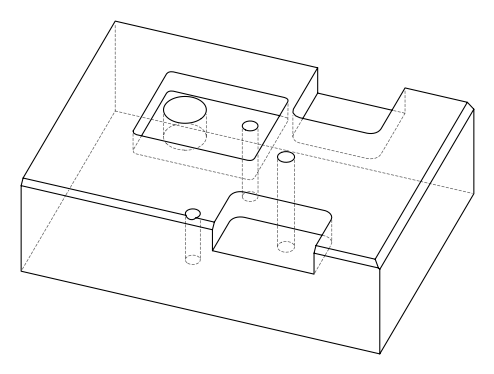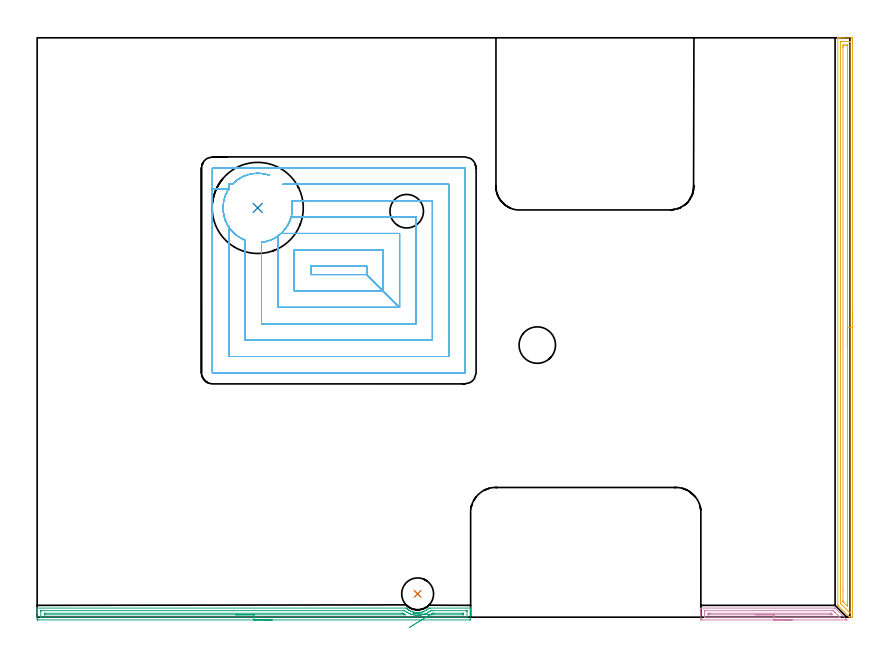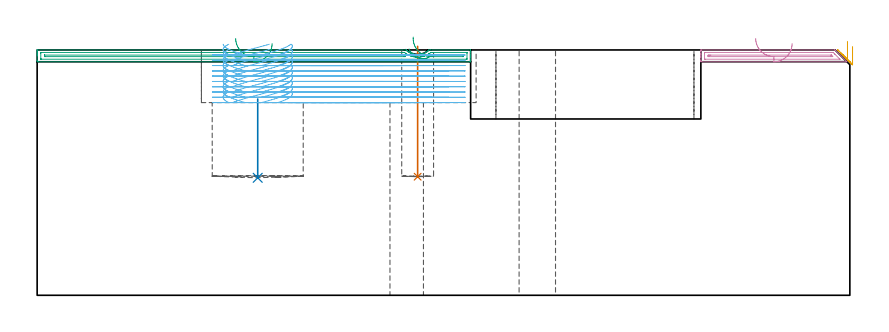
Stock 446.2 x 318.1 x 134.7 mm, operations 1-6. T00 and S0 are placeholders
(PLAN: 17 operations, 12 tool changes, 96.6 min)
(1 INDEXABLE_INSERT_DRILL_BLIND_HOLE_FROM_SOLID | STEP1POCKET | NXT0302_006 | 0.29 min | 16657 mm3)
(2 INDEXABLE_INSERT_DRILL_BLIND_HOLE_FROM_SOLID_1 | STEP1POCKET_1 | NXT0302_038 | 0.18 min | 136629 mm3)
(3 AREA_MILL | FG_CHAMFER_SURFACE | UGT0205_001 | 5.93 min | 5097 mm3)
(4 AREA_MILL_1 | FG_CHAMFER_SURFACE_1 | UGT0205_001 | 2.02 min | 1814 mm3)
(5 AREA_MILL_2 | FG_CHAMFER_SURFACE_2 | UGT0205_001 | 7.8 min | 10309 mm3)
(6 MILL_RECTANGULAR_POCKET | POCKET_RECTANGULAR_STRAIGHT | NXT0201_011 | Follow Part, ap 3, ae 75% | 43.48 min | 485412 mm3)
(7 MILL_SLOT | SLOT_PARTIAL_RECTANGULAR | UGT0201_094 | Follow Part, ap 5, ae 75% | 17.09 min | 386595 mm3)
(8 MILL_SLOT_1 | SLOT_PARTIAL_RECTANGULAR_1 | UGT0201_094 | Follow Part, ap 5, ae 75% | 16.82 min | 337918 mm3)
(9 SPOT_DRILL | STEP1HOLE | NXT0321_9005460120000 | 0.06 min | 211 mm3)
(10 SPOT_DRILL_1 | STEP1HOLE_1 | NXT0321_9005460120000 | 0.05 min | 189 mm3)
(11 DRILL_BLIND_HOLE_INTO_CENTER | STEP1HOLE | NXT0301_128 | 0.09 min | 1689 mm3)
(12 GUN_DRILL_THROUGH_HOLE | STEP1HOLE | UGT0307_008 | 0.55 min | 8405 mm3)
(13 DRILL_TO_ENLARGE_THROUGH_HOLE | STEP1HOLE | UGT0301_253 | 0.47 min | 17780 mm3)
(14 DRILL_BLIND_HOLE_INTO_CENTER_1 | STEP1HOLE_1 | NXT0301_024 | 0.04 min | 105 mm3)
(15 GUN_DRILL_THROUGH_HOLE_1 | STEP1HOLE_1 | UGT0307_001 | 0.6 min | 2464 mm3)
(16 SPADE_DRILL_TO_ENLARGE_THROUGH_HOLE | STEP1HOLE_1 | UGT0306_003 | 0.57 min | 13688 mm3)
(17 DRILL_TO_ENLARGE_THROUGH_HOLE_1 | STEP1HOLE_1 | UGT0301_007 | 0.58 min | 25862 mm3)
(TOOL NXT0302_006 | Index. Insert Drill 17.5mm [880-D1750L25-05] | D17.5 PA176 FL88 Z2)
(TOOL NXT0302_038 | Index. Insert Drill 50mm [880-D5000L50-04] | D50 PA176 FL200 Z2)
(TOOL UGT0205_001 | Chamfer Mill 20 x 3 x 45 deg. | D20 FL50 Z2)
(TOOL NXT0201_011 | ENDMILL 12mm [2P460-1200-NA 1630] | D12 FL38 Z6)
(TOOL UGT0201_094 | End mill 20 mm | D20 FL38 Z4)
(TOOL NXT0321_9005460120000 | NC Spot Drill, 142deg, 12mm, Carbide, Uncoated | D12 PA142 FL30 Z2)
(TOOL NXT0301_128 | Carbide Drill 12mm [861.1-1200-036A1-GP GC34] | D12 PA150 FL37.4 Z2)
(TOOL UGT0307_008 | Gun Drill 11 mm | D11 PA130 FL24 Z1)
(TOOL UGT0301_253 | Twist Drill 18.4 mm | D18.4 PA118 FL135 Z2)
(TOOL NXT0301_024 | Carbide Drill 5.3mm [860.1-0530-027A1-MM 2214] | D5.3 PA140 FL44 Z2)
(TOOL UGT0307_001 | Gun Drill 5 mm | D5 PA130 FL24 Z1)
(TOOL UGT0306_003 | Spade Drill 12.5mm | D12.5 PA132 FL10 Z2)
(TOOL UGT0301_007 | Twist Drill 20 mm | D20 PA118 FL140 Z2)
(OP 1 INDEXABLE_INSERT_DRILL_BLIND_HOLE_FROM_SOLID)
G17 G21 G94 G90
T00 M6
G54
G17 G0 G90 X208.9 Y12.8 S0 M3
G43 Z144.7 H1
G94 G81 G98 Z65.1 F250. R136.7
G80
M5
M2
(OP 2 INDEXABLE_INSERT_DRILL_BLIND_HOLE_FROM_SOLID_1)
G17 G21 G94 G90
T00 M6
G54
G17 G0 G90 X121.1 Y224.7 S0 M3
G43 Z144.7 H1
G94 G81 G98 Z64.5 F250. R107.8
G80
M5
M2
(OP 3 AREA_MILL)
G17 G21 G94 G90
T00 M6
G54
G17 G0 G90 X129. Y-1.5 S1061 M3
G43 Z144.7 H0
Z138.2
G94 G1 X128.962 Z137.328 F250.
X128.848 Z136.463
X128.659 Z135.612
X128.397 Z134.78
X128.063 Z133.974
X127.66 Z133.2
X127.192 Z132.464
X126.66 Z131.772
X126.071 Z131.129
X125.428 Z130.54
X124.736 Z130.008
X124. Z129.54
X123.226 Z129.137
X122.42 Z128.803
X121.588 Z128.541
X120.736 Z128.352
X119.872 Z128.238
X119. Z128.2
X0.619
X0.045 Y-1.494 Z128.203
X0.008 Y-1.491 Z128.205
X0. Y-0.922 Z128.775
Y1.75 Z131.444
Y2.297 Z131.994
Y2.64 Z132.337
Y3.187 Z132.883
Y3.531 Z133.226
Y4.219 Z133.919
Y4.553 Z134.253
X0.007 Y4.951 Z134.642
X0.01 Y4.997 Z134.688
X0.173 Y5. Z134.7
X202.537
X202.678 Y4.997 Z134.688
X202.757 Y4.934 Z134.63
X202.832 Y4.867 Z134.562
X202.955 Y4.753 Z134.449
X203.216 Y4.528 Z134.226
X203.366 Y4.4 Z134.098
X203.711 Y4.136 Z133.833
X203.877 Y4.022 Z133.717
X203.981 Y3.949 Z133.646
X204.035 Y3.914 Z133.612
X204.258 Y3.771 Z133.469
X204.701 Y3.52 Z133.217
X205.151 Y3.287 Z132.985
X205.217 Y3.257 Z132.954
X205.229 Y3.251 Z132.949
X205.634 Y3.083 Z132.782
X205.71 Y3.055 Z132.754
X206.044 Y2.932 Z132.63
X206.489 Y2.794 Z132.492
X206.557 Y2.778 Z132.473
X206.746 Y2.728 Z132.426
X206.937 Y2.679 Z132.377
X207.382 Y2.589 Z132.288
X207.45 Y2.579 Z132.277
X207.829 Y2.523 Z132.219
X207.897 Y2.517 Z132.212
X208.095 Y2.496 Z132.194
X208.225 Y2.484 Z132.18
X208.275 Y2.479 Z132.176
X208.374 Y2.474 Z132.17
X208.534 Y2.466 Z132.16
X208.725 Y2.458 Z132.147
X209.113 Y2.462 Z132.152
X209.357 Y2.476 Z132.166
X209.615 Y2.489 Z132.182
X209.684 Y2.497 Z132.189
X209.943 Y2.522 Z132.221
X210.062 Y2.535 Z132.233
X210.508 Y2.607 Z132.303
X210.955 Y2.702 Z132.398
X211.4 Y2.819 Z132.517
X211.764 Y2.937 Z132.636
X211.849 Y2.966 Z132.662
X211.918 Y2.993 Z132.686
X212.105 Y3.062 Z132.759
X212.293 Y3.133 Z132.829
X212.364 Y3.164 Z132.86
X212.568 Y3.251 Z132.949
X213.186 Y3.568 Z133.265
X213.636 Y3.836 Z133.534
X214.092 Y4.136 Z133.834
X214.538 Y4.492 Z134.191
X214.971 Y4.866 Z134.565
X215.045 Y4.933 Z134.632
X215.114 Y4.994 Z134.692
X215.938 Y5. Z134.7
X237.827
X237.99 Y4.997 Z134.688
X237.993 Y4.951 Z134.642
X238. Y4.553 Z134.253
Y4.219 Z133.919
Y3.531 Z133.226
Y2.297 Z131.994
Y1.753 Z131.447
Y1.133 Z130.828
Y-0.648 Z129.048
X237.998 Y-0.922 Z128.775
X237.992 Y-1.491 Z128.205
X237.955 Y-1.494 Z128.203
X237.381 Y-1.5 Z128.2
X119.
Y-0.086 Z129.614
X2.351 Y-0.085 Z129.615
X2.242 Y-0.084 Z129.616
X2.026 Y-0.079 Z129.621
X2.009 Y-0.069 Z129.631
X2.006 Y-0.057 Z129.643
X2.003 Y-0.031 Z129.669
X2. Y0.373 Z130.073
X2.001 Y3.044 Z132.744
X2.008 Y3.531 Z133.231
X2.01 Y3.575 Z133.275
X2.187 Y3.581 Z133.281
X2.296 Y3.585 Z133.285
X2.352 Y3.586 Z133.286
X2.406
X200.695
X201.59 Y3.584 Z133.284
X201.643 Y3.582 Z133.282
X201.694 Y3.579 Z133.279
X201.772 Y3.531 Z133.231
X202.214 Y3.207 Z132.907
X202.537 Y2.978 Z132.678
X203.068 Y2.64 Z132.34
X203.43 Y2.435 Z132.135
X203.873 Y2.199 Z131.899
X204.323 Y1.992 Z131.692
X204.424 Y1.95 Z131.65
X204.931 Y1.75 Z131.45
X205.217 Y1.649 Z131.349
X205.369 Y1.599 Z131.299
X205.811 Y1.47 Z131.17
X206.11 Y1.393 Z131.093
X206.574 Y1.288 Z130.988
X207.004 Y1.206 Z130.906
X207.639 Y1.117 Z130.817
X207.776 Y1.101 Z130.801
X207.897 Y1.092 Z130.792
X208.602 Y1.048 Z130.748
X208.791 Y1.046 Z130.746
X209.477 Y1.066 Z130.766
X209.684 Y1.078 Z130.778
X210.3 Y1.136 Z130.836
X210.578 Y1.174 Z130.874
X211.073 Y1.256 Z130.956
X211.471 Y1.34 Z131.04
X211.801 Y1.421 Z131.121
X212.364 Y1.582 Z131.282
X212.493 Y1.622 Z131.322
X212.872 Y1.75 Z131.45
X213.197 Y1.872 Z131.572
X213.258 Y1.897 Z131.597
X213.771 Y2.129 Z131.829
X214.151 Y2.321 Z132.021
X214.361 Y2.431 Z132.131
X214.729 Y2.64 Z132.34
X214.926 Y2.759 Z132.459
X215.045 Y2.835 Z132.535
X215.463 Y3.114 Z132.814
X215.938 Y3.476 Z133.176
X215.971 Y3.499 Z133.199
X216.02 Y3.531 Z133.231
X216.781 Y3.582 Z133.282
X216.832 Y3.583 Z133.283
X217.67 Y3.586 Z133.286
X235.649 Y3.585 Z133.285
X235.758 Y3.583 Z133.283
X235.974 Y3.579 Z133.279
X235.991 Y3.569 Z133.269
X235.994 Y3.557 Z133.257
X235.997 Y3.531 Z133.231
X236. Y3.126 Z132.826
X235.999 Y0.456 Z130.156
X235.992 Y-0.031 Z129.669
X235.99 Y-0.075 Z129.625
X235.813 Y-0.082 Z129.618
X235.704 Y-0.085 Z129.615
X235.649 Y-0.086 Z129.614
X235.594
X119.
Y1.328 Z131.028
X4.616 Y1.329 Z131.029
X4.193 Y1.331 Z131.031
X4.053 Y1.333 Z131.033
X4.011 Y1.335 Z131.035
X4.006 Y1.43 Z131.13
X4.003 Y1.558 Z131.258
X4.001 Y1.75 Z131.45
X4.002 Y1.94 Z131.64
X4.01 Y2.134 Z131.834
X4.017 Y2.165 Z131.865
X4.036 Y2.167 Z131.867
X4.087 Y2.169 Z131.869
X4.193 Y2.171 Z131.871
X199.856
X200.328 Y2.17 Z131.87
X200.75 Y2.167 Z131.867
X200.808 Y2.164 Z131.864
X200.841 Y2.158 Z131.858
X200.876 Y2.136 Z131.836
X201.035 Y2.034 Z131.734
X201.468 Y1.75 Z131.45
X201.643 Y1.64 Z131.34
X201.928 Y1.466 Z131.166
X202.02 Y1.411 Z131.111
X202.069 Y1.382 Z131.082
X202.133 Y1.341 Z131.041
X202.112 Y1.335 Z131.035
X202.062 Y1.332 Z131.032
X201.863 Y1.33 Z131.03
X201.643 Y1.329 Z131.029
X201.173 Y1.328 Z131.028
X119.
X118.128 Z131.066
X117.264 Z131.18
X116.412 Z131.369
X115.58 Z131.632
X114.774 Z131.965
X114. Z132.368
X113.264 Z132.837
X112.572 Z133.368
X111.929 Z133.957
X111.34 Z134.601
X110.808 Z135.293
X110.34 Z136.028
X109.937 Z136.802
X109.603 Z137.608
X109.341 Z138.44
X109.152 Z139.292
X109.038 Z140.157
X109. Z141.028
G0 Z144.7
X204.206 Y-5.763
Z135.24
G1 X204.58 Y-5.531 Z134.487
X205.008 Y-5.265 Z133.775
X205.488 Y-4.968 Z133.109
X206.015 Y-4.642 Z132.495
X206.585 Y-4.288 Z131.938
X207.194 Y-3.91 Z131.441
X207.838 Y-3.511 Z131.009
X208.512 Y-3.094 Z130.644
X209.21 Y-2.661 Z130.349
X209.927 Y-2.217 Z130.128
X210.658 Y-1.764 Z129.981
X211.397 Y-1.306 Z129.909
X212.139 Y-0.846 Z129.913
X212.877 Y-0.388 Z129.993
X213.606 Y0.064 Z130.149
X214.322 Y0.507 Z130.379
X215.017 Y0.938 Z130.681
X215.688 Y1.354 Z131.054
X216.33 Y1.75 Z131.45
X216.957 Y2.153 Z131.853
X217.068 Y2.164 Z131.864
X217.306 Y2.168 Z131.868
X217.725 Y2.17 Z131.87
X218.196 Y2.171 Z131.871
X233.385
X233.807 Y2.169 Z131.869
X233.947 Y2.166 Z131.866
X233.989 Y2.165 Z131.865
X233.994 Y2.07 Z131.77
X233.997 Y1.942 Z131.642
X233.999 Y1.75 Z131.45
X233.998 Y1.56 Z131.26
X233.99 Y1.366 Z131.066
X233.983 Y1.334 Z131.034
X233.965 Y1.333 Z131.033
X233.913 Y1.33 Z131.03
X233.807 Y1.329 Z131.029
X216.832
X216.36 Y1.33 Z131.03
X216.082 Y1.333 Z131.033
X215.938 Y1.335 Z131.035
X215.688 Y1.354 Z131.054
X214.824 Y1.418 Z131.156
X213.972 Y1.481 Z131.334
X213.139 Y1.543 Z131.585
X212.331 Y1.603 Z131.908
X211.554 Y1.661 Z132.3
X210.814 Y1.716 Z132.759
X210.116 Y1.768 Z133.281
X209.467 Y1.816 Z133.862
X208.871 Y1.86 Z134.497
X208.332 Y1.9 Z135.182
X207.855 Y1.935 Z135.911
X207.443 Y1.966 Z136.68
X207.099 Y1.991 Z137.481
X206.826 Y2.012 Z138.309
X206.627 Y2.026 Z139.159
X206.502 Y2.036 Z140.022
X206.452 Y2.039 Z140.893
X206.478 Y2.037 Z141.765
G0 Z144.7
M5
M2
(OP 4 AREA_MILL_1)
G17 G21 G94 G90
T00 M6
G54
G17 G0 G90 X414.5 Y-1.5 S1061 M3
G43 Z144.7 H0
Z138.2
G94 G1 X414.462 Z137.328 F250.
X414.348 Z136.464
X414.159 Z135.612
X413.897 Z134.78
X413.563 Z133.974
X413.16 Z133.2
X412.692 Z132.464
X412.16 Z131.772
X411.571 Z131.129
X410.928 Z130.54
X410.236 Z130.008
X409.5 Z129.54
X408.726 Z129.137
X407.92 Z128.803
X407.088 Z128.541
X406.236 Z128.352
X405.372 Z128.238
X404.5 Z128.2
X364.953 Y-1.499 Z128.201
X364.407 Y-1.491 Z128.205
X364.403 Y-1.472 Z128.223
X364.4 Y-0.922 Z128.774
Y-0.585 Z129.11
Y0.859 Z130.553
Y1.532 Z131.23
Y1.75 Z131.447
Y2.423 Z132.12
Y2.641 Z132.337
Y3.076 Z132.775
Y3.986 Z133.685
Y4.422 Z134.12
Y4.718 Z134.416
X364.407 Y4.969 Z134.662
X364.41 Y4.997 Z134.689
X364.509 Y5. Z134.7
X437.826
X438.095 Z134.685
X438.218 Y4.883 Z134.582
X444.343 Y-1.243 Z128.455
X444.466 Y-1.367 Z128.329
X444.586 Y-1.492 Z128.206
X444.516 Y-1.497 Z128.203
X444.388 Y-1.5 Z128.2
X444.343
X404.5
Y-0.086 Z129.614
X366.73 Y-0.085 Z129.615
X366.676 Y-0.084 Z129.616
X366.567 Y-0.08 Z129.62
X366.41 Y-0.072 Z129.628
X366.408 Y-0.031 Z129.669
X366.402 Y0.298 Z129.998
X366.4 Y2.971 Z132.671
X366.404 Y3.531 Z133.231
X366.406 Y3.571 Z133.271
X366.408 Y3.576 Z133.276
X366.44 Y3.58 Z133.28
X366.512 Y3.583 Z133.283
X366.621 Y3.585 Z133.285
X366.676 Y3.586 Z133.286
X435.994
X436.884 Y3.585 Z133.285
X436.938 Y3.583 Z133.283
X436.991 Y3.579 Z133.279
X437.068 Y3.57 Z133.27
X437.111 Y3.531 Z133.231
X437.826 Y2.824 Z132.524
X438.01 Y2.641 Z132.341
X440.492 Y0.158 Z129.858
X440.681 Y-0.031 Z129.669
X440.707 Y-0.059 Z129.641
X440.72 Y-0.076 Z129.624
Y-0.078 Z129.622
X440.71 Y-0.08 Z129.62
X440.602 Y-0.085 Z129.615
X440.547 Y-0.086 Z129.614
X404.5
Y1.328 Z131.028
X368.928 Y1.329 Z131.029
X368.508 Y1.331 Z131.031
X368.448 Y1.333 Z131.033
X368.42 Y1.335 Z131.035
X368.41 Y1.427 Z131.127
X368.403 Y1.642 Z131.342
X368.401 Y1.75 Z131.45
Y1.857 Z131.557
X368.404 Y1.966 Z131.666
X368.412 Y2.164 Z131.864
X368.508 Y2.166 Z131.866
X368.977 Y2.17 Z131.87
X369.396 Y2.171 Z131.871
X369.865
X435.838
X435.944 Y2.17 Z131.87
X435.995 Y2.167 Z131.867
X436.018 Y2.165 Z131.865
X436.049 Y2.143 Z131.843
X436.444 Y1.75 Z131.45
X436.837 Y1.352 Z131.052
X436.463 Y1.335 Z131.035
X436.049 Y1.332 Z131.032
X435.58 Y1.329 Z131.029
X404.5 Y1.328 Z131.028
X403.628 Z131.066
X402.764 Z131.18
X401.912 Z131.369
X401.08 Z131.632
X400.274 Z131.965
X399.5 Z132.368
X398.764 Z132.837
X398.072 Z133.368
X397.429 Z133.957
X396.84 Z134.601
X396.308 Z135.293
X395.84 Z136.028
X395.437 Z136.802
X395.103 Z137.608
X394.841 Z138.44
X394.652 Z139.292
X394.538 Z140.157
X394.5 Z141.028
G0 Z144.7
M5
M2
(OP 5 AREA_MILL_2)
G17 G21 G94 G90
T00 M6
G54
G17 G0 G90 X447.7 Y169.05 S1061 M3
G43 Z144.7 H0
Z136.6
G94 G1 Y169.012 Z135.728 F250.
Y168.898 Z134.864
Y168.709 Z134.012
Y168.447 Z133.18
Y168.113 Z132.374
Y167.71 Z131.6
Y167.242 Z130.864
Y166.71 Z130.172
Y166.121 Z129.529
Y165.478 Z128.94
Y164.786 Z128.408
Y164.05 Z127.94
Y163.276 Z127.537
Y162.47 Z127.203
Y161.638 Z126.941
Y160.787 Z126.752
Y159.922 Z126.638
Y159.05 Z126.6
Y0.162
X447.696 Y0.066 Z126.604
X447.692 Y0.01 Z126.606
X447.436 Y0. Z126.863
X446.106 Y0.001 Z128.193
X446.087 Y0.013 Z128.213
X446.079 Y0.021 Z128.221
X445.864 Y0.235 Z128.433
X445.491 Y0.608 Z128.807
X440.06 Y6.04 Z134.24
X439.73 Y6.37 Z134.567
X439.605 Y6.496 Z134.691
X439.6 Y6.856 Z134.7
Y317.938
X439.602 Y318.092 Z134.688
X439.624 Y318.1 Z134.667
X439.968 Z134.331
X440.352 Z133.947
X440.993 Z133.301
X442.2 Z132.097
X442.764 Z131.53
X446.91 Z127.387
X447.192 Y318.097 Z127.105
X447.691 Y318.092 Z126.606
X447.694 Y317.998 Z126.604
X447.698 Y317.492 Z126.602
X447.7 Y316.98 Z126.6
Y159.05
X446.286 Z128.014
X446.285 Y2.393 Z128.015
X446.281 Y2.31 Z128.019
X446.279 Y2.284 Z128.021
X446.228 Y2.322 Z128.072
X441.693 Y6.856 Z132.607
X441.505 Y7.047 Z132.795
X441.12 Y7.44 Z133.18
X441.021 Y7.543 Z133.279
X441.019 Y7.566 Z133.281
X441.016 Y7.619 Z133.284
X441.014 Y7.728 Z133.286
Y7.749
Y315.707
X441.016 Y315.925 Z133.284
X441.019 Y316.033 Z133.281
X441.021 Y316.079 Z133.279
X441.099 Y316.09 Z133.201
X441.491 Y316.098 Z132.809
X441.879 Y316.099 Z132.421
X442.374 Y316.1 Z131.926
X445.421 Z128.879
X445.917 Z128.383
X446.157 Y316.097 Z128.143
X446.26 Y316.092 Z128.04
X446.276 Y316.09 Z128.024
X446.279 Y316.076 Z128.021
X446.283 Y316.028 Z128.017
X446.285 Y315.928 Z128.015
X446.286 Y315.728 Z128.014
Y159.05
X444.872 Z129.428
X444.871 Y6.856 Z129.429
X444.87 Y6.519 Z129.43
X444.866 Y6.18 Z129.434
X444.865 Y6.15 Z129.435
X444.84 Y6.171 Z129.46
X444.77 Y6.234 Z129.53
X444.666 Y6.335 Z129.634
X442.764 Y8.235 Z131.536
X442.563 Y8.44 Z131.737
X442.463 Y8.545 Z131.837
X442.44 Y8.571 Z131.86
X442.435 Y8.595 Z131.865
X442.433 Y8.642 Z131.867
X442.43 Y8.979 Z131.87
X442.429 Y14.601 Z131.871
Y313.029
X442.43 Y313.367 Z131.87
X442.434 Y313.922 Z131.866
X442.435 Y314.081 Z131.865
X442.593 Y314.094 Z131.707
X442.764 Y314.097 Z131.536
X443.473 Y314.1 Z130.827
X444.358 Z129.942
X444.535 Y314.099 Z129.765
X444.712 Y314.097 Z129.588
X444.83 Y314.092 Z129.47
X444.865 Y314.089 Z129.435
X444.867 Y314.074 Z129.433
X444.869 Y314.034 Z129.431
X444.871 Y313.922 Z129.429
X444.872 Y159.05 Z129.428
Y158.178 Z129.467
Y157.314 Z129.58
Y156.462 Z129.769
Y155.63 Z130.032
Y154.824 Z130.365
Y154.05 Z130.768
Y153.314 Z131.237
Y152.622 Z131.768
Y151.979 Z132.357
Y151.39 Z133.001
Y150.859 Z133.693
Y150.39 Z134.428
Y149.987 Z135.202
Y149.653 Z136.008
Y149.391 Z136.84
Y149.202 Z137.692
Y149.088 Z138.557
Y149.05 Z139.428
G0 Z144.7
M5
M2
(OP 6 MILL_RECTANGULAR_POCKET)
G17 G21 G94 G90
T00 M6
G54
G17 G0 G90 X139.661 Y228.71 S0 M3
G43 Z144.828 H1
Z137.828
G94 G1 X139.821 Y227.991 Z137.631 F250.
X140.041 Y226.282 Z137.169
X140.106 Y224.56 Z136.707
X140.015 Y222.84 Z136.246
X139.768 Y221.134 Z135.784
X139.369 Y219.458 Z135.322
X138.819 Y217.825 Z134.86
X138.123 Y216.249 Z134.399
X137.287 Y214.742 Z133.937
X136.319 Y213.317 Z133.475
X135.226 Y211.985 Z133.014
X134.016 Y210.758 Z132.552
X132.7 Y209.646 Z132.09
X132.2 Y209.285 Z131.925
Y170.1 F500.
X199.
X190. Y179.1
X181. Y188.1
Y192.7
X150.2
Y188.1
X181.
X190. Y179.1
Y201.7
X141.2
Y179.1
X190.
X199. Y170.1
Y210.7
X133.938
G0 X139.237 Y219.079 Z137.828
G1 X138.902 Y218.044 Z137.537 F250.
X138.238 Y216.486 Z137.083
X137.439 Y214.993 Z136.629
X136.51 Y213.576 Z136.175
X135.458 Y212.249 Z135.721
X134.293 Y211.02 Z135.267
X133.022 Y209.899 Z134.813
X131.657 Y208.896 Z134.36
X130.208 Y208.019 Z133.906
X128.687 Y207.274 Z133.452
X127.106 Y206.667 Z132.998
X125.477 Y206.204 Z132.544
X123.813 Y205.887 Z132.09
X123.2 Y205.819 Z131.925
Y161.1 F500.
X208.
Y219.7
X139.426
G0 X102.117 Y223.944 Z137.828
G1 X102.218 Y222.524 Z137.446 F250.
X102.481 Y220.877 Z136.999
X102.887 Y219.259 Z136.552
X103.434 Y217.683 Z136.105
X104.117 Y216.16 Z135.658
X104.411 Y215.619 Z135.493
X104.706 Y215.077 Z135.328
X105.647 Y213.63 Z134.865
X106.715 Y212.274 Z134.403
X107.902 Y211.02 Z133.94
X109.197 Y209.88 Z133.478
X110.591 Y208.861 Z133.015
X112.071 Y207.973 Z132.553
X113.625 Y207.223 Z132.09
X114.2 Y206.999 Z131.925
Y152.1 F500.
X217.
Y228.7
X139.672
G0 X105.208 Y235.115 Z137.828
G1 X104.419 Y233.81 Z137.419 F250.
X103.684 Y232.312 Z136.972
X103.084 Y230.755 Z136.525
X102.623 Y229.152 Z136.078
X102.303 Y227.515 Z135.631
X102.129 Y225.856 Z135.184
X102.1 Y224.188 Z134.737
X102.218 Y222.524 Z134.29
X102.481 Y220.877 Z133.843
X102.887 Y219.259 Z133.396
X103.434 Y217.683 Z132.949
X104.117 Y216.16 Z132.502
X104.862 Y214.816 Z132.09
X105.2 Y214.3 Z131.925
Y143.1 F500.
X226.
Y237.7
X134.954
G0 X127.474 Y242.596 Z137.828
G1 X126.119 Y243.033 Z137.446 F250.
X124.482 Y243.404 Z136.997
X122.818 Y243.629 Z136.547
X121.142 Y243.707 Z136.097
X119.465 Y243.636 Z135.647
X117.8 Y243.418 Z135.198
X116.162 Y243.054 Z134.748
X115.572 Y242.875 Z134.583
X114.983 Y242.696 Z134.418
X113.532 Y242.137 Z134.001
X112.132 Y241.461 Z133.584
X110.792 Y240.672 Z133.168
X109.521 Y239.775 Z132.751
X109.046 Y239.385 Z132.586
X108.57 Y238.993 Z132.421
X107.669 Y238.15 Z132.09
X107.247 Y237.7 Z131.925
X105.2 F500.
Y235.096
X96.2
Y134.4
G3 X96.5 Y134.1 R0.3
G1 X234.7
G3 X235. Y134.4 R0.3
G1 Y246.4
G3 X234.7 Y246.7 R0.3
G1 X96.5
G3 X96.2 Y246.4 R0.3
G1 Y235.096
Y234.096
G0 X139.661 Y228.71 Z134.925
G1 X139.827 Y227.953 Z134.717 F250.
X140.044 Y226.247 Z134.257
X140.106 Y224.528 Z133.796
X140.012 Y222.811 Z133.335
X139.764 Y221.109 Z132.874
X139.362 Y219.437 Z132.413
X138.812 Y217.807 Z131.953
X138.116 Y216.235 Z131.492
X137.281 Y214.731 Z131.031
X136.313 Y213.309 Z130.57
X135.221 Y211.981 Z130.109
X134.014 Y210.756 Z129.648
X132.7 Y209.646 Z129.188
X132.2 Y209.285 Z129.022
Y170.1 F500.
X199.
X190. Y179.1
X181. Y188.1
Y192.7
X150.2
Y188.1
X181.
X190. Y179.1
Y201.7
X141.2
Y179.1
X190.
X199. Y170.1
Y210.7
X133.938
G0 X139.238 Y219.079 Z134.925
G1 X138.892 Y218.019 Z134.627 F250.
X138.228 Y216.463 Z134.173
X137.427 Y214.973 Z133.72
X136.498 Y213.56 Z133.267
X135.446 Y212.235 Z132.814
X134.281 Y211.009 Z132.36
X133.012 Y209.891 Z131.907
X131.648 Y208.89 Z131.454
X130.201 Y208.015 Z131.001
X128.681 Y207.271 Z130.547
X127.102 Y206.666 Z130.094
X125.475 Y206.203 Z129.641
X123.813 Y205.887 Z129.188
X123.2 Y205.819 Z129.022
Y161.1 F500.
X208.
Y219.7
X139.426
G0 X102.118 Y223.944 Z134.925
G1 X102.218 Y222.524 Z134.544 F250.
X102.481 Y220.877 Z134.097
X102.888 Y219.259 Z133.65
X103.434 Y217.683 Z133.203
X104.117 Y216.161 Z132.756
X104.411 Y215.619 Z132.591
X104.706 Y215.077 Z132.425
X105.588 Y213.713 Z131.99
X106.582 Y212.43 Z131.555
X107.683 Y211.235 Z131.12
X108.881 Y210.139 Z130.685
X110.168 Y209.15 Z130.25
X111.535 Y208.273 Z129.815
X112.972 Y207.517 Z129.38
X114.2 Y206.999 Z129.022
Y152.1 F500.
X217.
Y228.7
X139.672
G0 X105.208 Y235.115 Z134.925
G1 X104.419 Y233.81 Z134.516 F250.
X103.685 Y232.312 Z134.069
X103.084 Y230.755 Z133.622
X102.623 Y229.152 Z133.175
X102.304 Y227.515 Z132.728
X102.129 Y225.856 Z132.282
X102.1 Y224.188 Z131.835
X102.218 Y222.524 Z131.388
X102.481 Y220.877 Z130.941
X102.888 Y219.259 Z130.494
X103.434 Y217.683 Z130.047
X104.117 Y216.161 Z129.6
X104.862 Y214.816 Z129.188
X105.2 Y214.3 Z129.022
Y143.1 F500.
X226.
Y237.7
X134.954
G0 X127.474 Y242.597 Z134.925
G1 X127.258 Y242.681 Z134.863 F250.
X125.651 Y243.154 Z134.414
X124.009 Y243.483 Z133.965
X122.344 Y243.666 Z133.516
X120.669 Y243.702 Z133.068
X118.998 Y243.59 Z132.619
X118.387 Y243.502 Z132.454
X117.777 Y243.414 Z132.288
X116.162 Y243.054 Z131.845
X114.616 Y242.567 Z131.411
X113.266 Y242.018 Z131.02
X111.962 Y241.367 Z130.63
X110.712 Y240.618 Z130.239
X109.523 Y239.776 Z129.849
X109.046 Y239.385 Z129.683
X108.57 Y238.993 Z129.518
X107.669 Y238.15 Z129.188
X107.247 Y237.7 Z129.022
X105.2 F500.
Y235.095
X96.2
Y134.4
G3 X96.5 Y134.1 R0.3
G1 X234.7
G3 X235. Y134.4 R0.3
G1 Y246.4
G3 X234.7 Y246.7 R0.3
G1 X96.5
G3 X96.2 Y246.4 R0.3
G1 Y235.095
Y234.095
G0 X139.661 Y228.71 Z132.022
G1 X139.82 Y227.993 Z131.825 F250.
X140.041 Y226.284 Z131.364
X140.106 Y224.562 Z130.902
X140.015 Y222.841 Z130.44
X139.769 Y221.135 Z129.979
X139.369 Y219.459 Z129.517
X138.819 Y217.826 Z129.055
X138.123 Y216.25 Z128.593
X137.288 Y214.743 Z128.132
X136.319 Y213.317 Z127.67
X135.226 Y211.986 Z127.208
X134.016 Y210.758 Z126.747
X132.7 Y209.646 Z126.285
X132.2 Y209.285 Z126.12
Y170.1 F500.
X199.
X190. Y179.1
X181. Y188.1
Y192.7
X150.2
Y188.1
X181.
X190. Y179.1
Y201.7
X141.2
Y179.1
X190.
X199. Y170.1
Y210.7
X133.938
G0 X139.237 Y219.079 Z132.022
G1 X138.902 Y218.045 Z131.731 F250.
X138.239 Y216.487 Z131.277
X137.439 Y214.993 Z130.824
X136.51 Y213.577 Z130.37
X135.459 Y212.249 Z129.916
X134.293 Y211.02 Z129.462
X133.023 Y209.9 Z129.008
X131.658 Y208.897 Z128.554
X130.209 Y208.019 Z128.1
X128.688 Y207.274 Z127.646
X127.106 Y206.667 Z127.193
X125.477 Y206.204 Z126.739
X123.813 Y205.887 Z126.285
X123.2 Y205.819 Z126.12
Y161.1 F500.
X208.
Y219.7
X139.426
G0 X102.118 Y223.944 Z132.022
G1 X102.218 Y222.524 Z131.641 F250.
X102.481 Y220.877 Z131.194
X102.888 Y219.259 Z130.747
X103.434 Y217.683 Z130.3
X104.117 Y216.161 Z129.853
X104.411 Y215.619 Z129.688
X104.706 Y215.077 Z129.523
X105.588 Y213.713 Z129.087
X106.582 Y212.43 Z128.652
X107.683 Y211.235 Z128.217
X108.881 Y210.139 Z127.782
X110.168 Y209.15 Z127.347
X111.536 Y208.273 Z126.912
X112.973 Y207.517 Z126.477
X114.2 Y206.999 Z126.12
Y152.1 F500.
X217.
Y228.7
X139.672
G0 X105.208 Y235.115 Z132.022
G1 X104.419 Y233.81 Z131.614 F250.
X103.685 Y232.312 Z131.167
X103.084 Y230.755 Z130.72
X102.623 Y229.152 Z130.273
X102.304 Y227.515 Z129.826
X102.129 Y225.856 Z129.379
X102.1 Y224.188 Z128.932
X102.218 Y222.524 Z128.485
X102.481 Y220.877 Z128.038
X102.888 Y219.259 Z127.591
X103.434 Y217.683 Z127.144
X104.117 Y216.161 Z126.697
X104.862 Y214.816 Z126.285
X105.2 Y214.3 Z126.12
Y143.1 F500.
X226.
Y237.7
X134.954
G0 X127.474 Y242.593 Z132.022
G1 X127.152 Y242.717 Z131.93 F250.
X125.527 Y243.184 Z131.477
X123.867 Y243.504 Z131.024
X122.184 Y243.676 Z130.571
X120.493 Y243.697 Z130.118
X118.807 Y243.568 Z129.664
X117.139 Y243.29 Z129.211
X115.503 Y242.864 Z128.758
X113.911 Y242.295 Z128.305
X112.375 Y241.587 Z127.852
X110.909 Y240.745 Z127.399
X109.523 Y239.776 Z126.946
X109.046 Y239.385 Z126.781
X108.57 Y238.993 Z126.615
X107.669 Y238.15 Z126.285
X107.247 Y237.7 Z126.12
X105.2 F500.
Y235.095
X96.2
Y134.4
G3 X96.5 Y134.1 R0.3
G1 X234.7
G3 X235. Y134.4 R0.3
G1 Y246.4
G3 X234.7 Y246.7 R0.3
G1 X96.5
G3 X96.2 Y246.4 R0.3
G1 Y235.095
Y234.095
G0 X139.661 Y228.71 Z129.12
G1 X139.82 Y227.993 Z128.923 F250.
X140.041 Y226.284 Z128.461
X140.106 Y224.562 Z127.999
X140.015 Y222.841 Z127.538
X139.769 Y221.135 Z127.076
X139.369 Y219.459 Z126.614
X138.819 Y217.826 Z126.152
X138.123 Y216.25 Z125.691
X137.288 Y214.743 Z125.229
X136.319 Y213.317 Z124.767
X135.226 Y211.986 Z124.305
X134.016 Y210.758 Z123.844
X132.7 Y209.646 Z123.382
X132.2 Y209.285 Z123.217
Y170.1 F500.
X199.
X190. Y179.1
X181. Y188.1
Y192.7
X150.2
Y188.1
X181.
X190. Y179.1
Y201.7
X141.2
Y179.1
X190.
X199. Y170.1
Y210.7
X133.938
G0 X139.237 Y219.079 Z129.12
G1 X138.902 Y218.045 Z128.829 F250.
X138.239 Y216.487 Z128.375
X137.439 Y214.993 Z127.921
X136.51 Y213.577 Z127.467
X135.459 Y212.249 Z127.013
X134.293 Y211.02 Z126.559
X133.023 Y209.9 Z126.105
X131.658 Y208.897 Z125.651
X130.209 Y208.019 Z125.197
X128.688 Y207.274 Z124.744
X127.106 Y206.667 Z124.29
X125.477 Y206.204 Z123.836
X123.813 Y205.887 Z123.382
X123.2 Y205.819 Z123.217
Y161.1 F500.
X208.
Y219.7
X139.426
G0 X102.117 Y223.944 Z129.12
G1 X102.218 Y222.524 Z128.738 F250.
X102.481 Y220.877 Z128.291
X102.887 Y219.259 Z127.844
X103.434 Y217.683 Z127.397
X104.117 Y216.16 Z126.95
X104.411 Y215.619 Z126.785
X104.706 Y215.077 Z126.62
X105.647 Y213.63 Z126.157
X106.715 Y212.274 Z125.695
X107.902 Y211.02 Z125.232
X109.197 Y209.88 Z124.77
X110.591 Y208.861 Z124.307
X112.071 Y207.973 Z123.845
X113.625 Y207.223 Z123.382
X114.2 Y206.999 Z123.217
Y152.1 F500.
X217.
Y228.7
X139.672
G0 X105.208 Y235.115 Z129.12
G1 X104.419 Y233.81 Z128.711 F250.
X103.684 Y232.312 Z128.264
X103.084 Y230.755 Z127.817
X102.623 Y229.152 Z127.37
X102.303 Y227.515 Z126.923
X102.129 Y225.856 Z126.476
X102.1 Y224.188 Z126.029
X102.218 Y222.524 Z125.582
X102.481 Y220.877 Z125.135
X102.887 Y219.259 Z124.688
X103.434 Y217.683 Z124.241
X104.117 Y216.16 Z123.794
X104.862 Y214.816 Z123.382
X105.2 Y214.3 Z123.217
Y143.1 F500.
X226.
Y237.7
X134.954
G0 X127.474 Y242.595 Z129.12
G1 X127.162 Y242.715 Z129.03 F250.
X125.536 Y243.183 Z128.577
X123.875 Y243.504 Z128.123
X122.191 Y243.676 Z127.67
X120.5 Y243.698 Z127.217
X118.813 Y243.569 Z126.763
X117.144 Y243.291 Z126.31
X115.506 Y242.866 Z125.857
X113.913 Y242.297 Z125.403
X112.376 Y241.588 Z124.95
X110.909 Y240.746 Z124.496
X109.523 Y239.776 Z124.043
X109.046 Y239.385 Z123.878
X108.57 Y238.993 Z123.713
X107.669 Y238.15 Z123.382
X107.247 Y237.7 Z123.217
X105.2 F500.
Y235.096
X96.2
Y134.4
G3 X96.5 Y134.1 R0.3
G1 X234.7
G3 X235. Y134.4 R0.3
G1 Y246.4
G3 X234.7 Y246.7 R0.3
G1 X96.5
G3 X96.2 Y246.4 R0.3
G1 Y235.096
Y234.096
G0 X139.661 Y228.71 Z126.217
G1 X139.821 Y227.991 Z126.019 F250.
X140.041 Y226.282 Z125.558
X140.106 Y224.56 Z125.096
X140.015 Y222.84 Z124.634
X139.768 Y221.134 Z124.173
X139.369 Y219.458 Z123.711
X138.819 Y217.825 Z123.249
X138.123 Y216.249 Z122.788
X137.287 Y214.742 Z122.326
X136.319 Y213.317 Z121.864
X135.226 Y211.985 Z121.403
X134.016 Y210.758 Z120.941
X132.7 Y209.646 Z120.479
X132.2 Y209.285 Z120.314
Y170.1 F500.
X199.
X190. Y179.1
X181. Y188.1
Y192.7
X150.2
Y188.1
X181.
X190. Y179.1
Y201.7
X141.2
Y179.1
X190.
X199. Y170.1
Y210.7
X133.938
G0 X139.237 Y219.079 Z126.217
G1 X138.902 Y218.044 Z125.925 F250.
X138.238 Y216.486 Z125.472
X137.439 Y214.993 Z125.018
X136.51 Y213.576 Z124.564
X135.458 Y212.249 Z124.11
X134.293 Y211.02 Z123.656
X133.022 Y209.899 Z123.202
X131.657 Y208.896 Z122.748
X130.208 Y208.019 Z122.295
X128.687 Y207.274 Z121.841
X127.106 Y206.667 Z121.387
X125.477 Y206.204 Z120.933
X123.813 Y205.887 Z120.479
X123.2 Y205.819 Z120.314
Y161.1 F500.
X208.
Y219.7
X139.426
G0 X102.117 Y223.944 Z126.217
G1 X102.218 Y222.524 Z125.835 F250.
X102.481 Y220.877 Z125.388
X102.887 Y219.259 Z124.941
X103.434 Y217.683 Z124.494
X104.117 Y216.16 Z124.047
X104.411 Y215.619 Z123.882
X104.706 Y215.077 Z123.717
X105.647 Y213.63 Z123.254
X106.715 Y212.274 Z122.792
X107.902 Y211.02 Z122.329
X109.197 Y209.88 Z121.867
X110.591 Y208.861 Z121.404
X112.071 Y207.973 Z120.942
X113.625 Y207.223 Z120.479
X114.2 Y206.999 Z120.314
Y152.1 F500.
X217.
Y228.7
X139.672
G0 X105.208 Y235.115 Z126.217
G1 X104.419 Y233.81 Z125.808 F250.
X103.684 Y232.312 Z125.361
X103.084 Y230.755 Z124.914
X102.623 Y229.152 Z124.467
X102.303 Y227.515 Z124.02
X102.129 Y225.856 Z123.573
X102.1 Y224.188 Z123.126
X102.218 Y222.524 Z122.679
X102.481 Y220.877 Z122.232
X102.887 Y219.259 Z121.785
X103.434 Y217.683 Z121.338
X104.117 Y216.16 Z120.891
X104.862 Y214.816 Z120.479
X105.2 Y214.3 Z120.314
Y143.1 F500.
X226.
Y237.7
X134.954
G0 X127.477 Y242.603 Z126.217
G1 X127.405 Y242.631 Z126.196 F250.
X125.763 Y243.127 Z125.736
X124.083 Y243.472 Z125.277
X122.378 Y243.665 Z124.817
X120.663 Y243.703 Z124.358
X118.952 Y243.586 Z123.898
X117.258 Y243.315 Z123.438
X115.596 Y242.893 Z122.979
X113.978 Y242.323 Z122.519
X112.418 Y241.609 Z122.06
X110.929 Y240.758 Z121.6
X109.523 Y239.776 Z121.14
X109.046 Y239.385 Z120.975
X108.57 Y238.993 Z120.81
X107.669 Y238.15 Z120.479
X107.247 Y237.7 Z120.314
X105.2 F500.
Y235.096
X96.2
Y134.4
G3 X96.5 Y134.1 R0.3
G1 X234.7
G3 X235. Y134.4 R0.3
G1 Y246.4
G3 X234.7 Y246.7 R0.3
G1 X96.5
G3 X96.2 Y246.4 R0.3
G1 Y235.096
Y234.096
G0 X139.661 Y228.71 Z123.314
G1 X139.821 Y227.991 Z123.117 F250.
X140.041 Y226.282 Z122.655
X140.106 Y224.56 Z122.193
X140.015 Y222.84 Z121.732
X139.768 Y221.134 Z121.27
X139.369 Y219.458 Z120.808
X138.819 Y217.825 Z120.347
X138.123 Y216.249 Z119.885
X137.287 Y214.742 Z119.423
X136.319 Y213.317 Z118.961
X135.226 Y211.985 Z118.5
X134.016 Y210.758 Z118.038
X132.7 Y209.646 Z117.576
X132.2 Y209.285 Z117.411
Y170.1 F500.
X199.
X190. Y179.1
X181. Y188.1
Y192.7
X150.2
Y188.1
X181.
X190. Y179.1
Y201.7
X141.2
Y179.1
X190.
X199. Y170.1
Y210.7
X133.938
G0 X139.237 Y219.079 Z123.314
G1 X138.902 Y218.044 Z123.023 F250.
X138.238 Y216.486 Z122.569
X137.439 Y214.993 Z122.115
X136.51 Y213.576 Z121.661
X135.458 Y212.249 Z121.207
X134.293 Y211.02 Z120.753
X133.022 Y209.899 Z120.299
X131.657 Y208.896 Z119.846
X130.208 Y208.019 Z119.392
X128.687 Y207.274 Z118.938
X127.106 Y206.667 Z118.484
X125.477 Y206.204 Z118.03
X123.813 Y205.887 Z117.576
X123.2 Y205.819 Z117.411
Y161.1 F500.
X208.
Y219.7
X139.426
G0 X102.117 Y223.944 Z123.314
G1 X102.218 Y222.524 Z122.932 F250.
X102.481 Y220.877 Z122.485
X102.887 Y219.259 Z122.038
X103.434 Y217.683 Z121.591
X104.117 Y216.16 Z121.144
X104.411 Y215.619 Z120.979
X104.706 Y215.077 Z120.814
X105.647 Y213.63 Z120.352
X106.715 Y212.274 Z119.889
X107.902 Y211.02 Z119.426
X109.197 Y209.88 Z118.964
X110.591 Y208.861 Z118.501
X112.071 Y207.973 Z118.039
X113.625 Y207.223 Z117.576
X114.2 Y206.999 Z117.411
Y152.1 F500.
X217.
Y228.7
X139.672
G0 X105.208 Y235.115 Z123.314
G1 X104.419 Y233.81 Z122.905 F250.
X103.684 Y232.312 Z122.458
X103.084 Y230.755 Z122.011
X102.623 Y229.152 Z121.564
X102.303 Y227.515 Z121.117
X102.129 Y225.856 Z120.67
X102.1 Y224.188 Z120.223
X102.218 Y222.524 Z119.776
X102.481 Y220.877 Z119.329
X102.887 Y219.259 Z118.882
X103.434 Y217.683 Z118.435
X104.117 Y216.16 Z117.988
X104.862 Y214.816 Z117.576
X105.2 Y214.3 Z117.411
Y143.1 F500.
X226.
Y237.7
X134.954
G0 X127.477 Y242.603 Z123.314
G1 X127.405 Y242.631 Z123.293 F250.
X125.763 Y243.127 Z122.834
X124.083 Y243.472 Z122.374
X122.378 Y243.665 Z121.914
X120.663 Y243.703 Z121.455
X118.952 Y243.586 Z120.995
X117.258 Y243.315 Z120.536
X115.596 Y242.893 Z120.076
X113.978 Y242.323 Z119.616
X112.418 Y241.609 Z119.157
X110.929 Y240.758 Z118.697
X109.523 Y239.776 Z118.238
X109.046 Y239.385 Z118.072
X108.57 Y238.993 Z117.907
X107.669 Y238.15 Z117.576
X107.247 Y237.7 Z117.411
X105.2 F500.
Y235.096
X96.2
Y134.4
G3 X96.5 Y134.1 R0.3
G1 X234.7
G3 X235. Y134.4 R0.3
G1 Y246.4
G3 X234.7 Y246.7 R0.3
G1 X96.5
G3 X96.2 Y246.4 R0.3
G1 Y235.096
Y234.096
G0 X139.676 Y228.711 Z120.411
G1 X139.694 Y228.639 Z120.391 F250.
X139.965 Y227.016 Z119.95
X140.094 Y225.376 Z119.509
X140.081 Y223.731 Z119.069
X139.926 Y222.093 Z118.628
X139.63 Y220.475 Z118.187
X139.195 Y218.888 Z117.746
X138.624 Y217.345 Z117.305
X137.923 Y215.857 Z116.865
X137.095 Y214.435 Z116.424
X136.148 Y213.09 Z115.983
X135.087 Y211.832 Z115.542
X133.922 Y210.671 Z115.101
X133.454 Y210.27 Z114.936
X132.986 Y209.869 Z114.771
X132.7 Y209.644 Z114.674
X132.2 Y209.284 Z114.508
Y170.1 F500.
X199.
X190. Y179.1
X181. Y188.1
Y192.7
X150.2
Y188.1
X181.
X190. Y179.1
Y201.7
X141.2
Y179.1
X190.
X199. Y170.1
Y210.7
X133.94
G0 X139.246 Y219.074 Z120.411
G1 X139.195 Y218.888 Z120.359 F250.
X138.624 Y217.345 Z119.919
X137.923 Y215.857 Z119.478
X137.095 Y214.435 Z119.037
X136.148 Y213.09 Z118.596
X135.087 Y211.832 Z118.155
X133.922 Y210.671 Z117.714
X133.454 Y210.27 Z117.549
X132.986 Y209.869 Z117.384
X131.625 Y208.873 Z116.932
X130.181 Y208.003 Z116.481
X128.666 Y207.264 Z116.029
X127.091 Y206.662 Z115.577
X125.469 Y206.201 Z115.125
X123.813 Y205.887 Z114.674
X123.2 Y205.818 Z114.508
Y161.1 F500.
X208.
Y219.7
X139.426
G0 X102.111 Y223.945 Z120.411
G1 Y223.928 Z120.406 F250.
X102.245 Y222.317 Z119.973
X102.515 Y220.724 Z119.54
X102.919 Y219.159 Z119.107
X103.454 Y217.635 Z118.674
X104.117 Y216.161 Z118.241
X104.411 Y215.619 Z118.076
X104.706 Y215.077 Z117.911
X105.647 Y213.63 Z117.448
X106.715 Y212.274 Z116.986
X107.902 Y211.021 Z116.524
X109.197 Y209.881 Z116.061
X110.591 Y208.862 Z115.599
X112.071 Y207.974 Z115.136
X113.625 Y207.224 Z114.674
X114.2 Y207. Z114.508
Y152.1 F500.
X217.
Y228.7
X139.671
G0 X105.211 Y235.114 Z120.411
G1 X104.944 Y234.711 Z120.282 F250.
X104.153 Y233.302 Z119.849
X103.484 Y231.831 Z119.416
X102.942 Y230.309 Z118.983
X102.531 Y228.746 Z118.55
X102.255 Y227.154 Z118.117
X102.114 Y225.544 Z117.684
X102.111 Y223.928 Z117.251
X102.245 Y222.317 Z116.818
X102.515 Y220.724 Z116.385
X102.919 Y219.159 Z115.952
X103.454 Y217.635 Z115.519
X104.117 Y216.161 Z115.086
X104.411 Y215.619 Z114.92
X104.706 Y215.077 Z114.755
X104.862 Y214.816 Z114.674
X105.2 Y214.3 Z114.508
Y143.1 F500.
X226.
Y237.7
X134.952
G0 X127.476 Y242.582 Z120.411
G1 X126.902 Y242.795 Z120.247 F250.
X125.229 Y243.248 Z119.783
X123.522 Y243.547 Z119.318
X121.794 Y243.689 Z118.854
X120.061 Y243.674 Z118.389
X118.336 Y243.5 Z117.925
X116.634 Y243.17 Z117.46
X114.97 Y242.687 Z116.996
X113.356 Y242.054 Z116.531
X111.806 Y241.277 Z116.067
X110.334 Y240.362 Z115.603
X108.952 Y239.316 Z115.138
X107.67 Y238.149 Z114.674
X107.247 Y237.7 Z114.508
X105.2 F500.
Y235.095
X96.2
Y134.4
G3 X96.5 Y134.1 R0.3
G1 X234.7
G3 X235. Y134.4 R0.3
G1 Y246.4
G3 X234.7 Y246.7 R0.3
G1 X96.5
G3 X96.2 Y246.4 R0.3
G1 Y235.095
Y234.095
G0 X139.669 Y228.711 Z117.508
G1 X139.734 Y228.448 Z117.436 F250.
X139.993 Y226.772 Z116.981
X140.102 Y225.078 Z116.527
X140.06 Y223.382 Z116.072
X139.867 Y221.696 Z115.617
X139.524 Y220.034 Z115.163
X139.034 Y218.41 Z114.708
X138.811 Y217.835 Z114.543
X138.589 Y217.26 Z114.378
X137.891 Y215.797 Z113.943
X137.071 Y214.398 Z113.509
X136.134 Y213.074 Z113.074
X135.089 Y211.835 Z112.64
X133.941 Y210.689 Z112.205
X132.7 Y209.646 Z111.771
X132.2 Y209.285 Z111.606
Y170.1 F500.
X199.
X190. Y179.1
X181. Y188.1
Y192.7
X150.2
Y188.1
X181.
X190. Y179.1
Y201.7
X141.2
Y179.1
X190.
X199. Y170.1
Y210.7
X133.938
G0 X139.236 Y219.078 Z117.508
G1 X139.034 Y218.41 Z117.321 F250.
X138.811 Y217.835 Z117.156
X138.589 Y217.26 Z116.991
X137.89 Y215.795 Z116.556
X137.068 Y214.394 Z116.121
X136.13 Y213.069 Z115.686
X135.083 Y211.829 Z115.251
X133.934 Y210.682 Z114.816
X132.69 Y209.638 Z114.381
X131.363 Y208.704 Z113.946
X129.96 Y207.886 Z113.511
X128.493 Y207.191 Z113.076
X126.972 Y206.623 Z112.641
X125.408 Y206.188 Z112.206
X123.813 Y205.887 Z111.771
X123.2 Y205.819 Z111.606
Y161.1 F500.
X208.
Y219.7
X139.426
G0 X102.111 Y223.945 Z117.508
G1 Y223.928 Z117.504 F250.
X102.245 Y222.317 Z117.071
X102.515 Y220.724 Z116.638
X102.919 Y219.159 Z116.205
X103.454 Y217.635 Z115.772
X104.117 Y216.161 Z115.339
X104.411 Y215.619 Z115.173
X104.706 Y215.077 Z115.008
X105.647 Y213.63 Z114.546
X106.715 Y212.274 Z114.083
X107.902 Y211.021 Z113.621
X109.197 Y209.881 Z113.158
X110.591 Y208.862 Z112.696
X112.071 Y207.974 Z112.233
X113.625 Y207.224 Z111.771
X114.2 Y207. Z111.606
Y152.1 F500.
X217.
Y228.7
X139.671
G0 X105.211 Y235.114 Z117.508
G1 X104.944 Y234.711 Z117.379 F250.
X104.153 Y233.302 Z116.946
X103.484 Y231.831 Z116.513
X102.942 Y230.309 Z116.08
X102.531 Y228.746 Z115.647
X102.255 Y227.154 Z115.214
X102.114 Y225.544 Z114.781
X102.111 Y223.928 Z114.348
X102.245 Y222.317 Z113.915
X102.515 Y220.724 Z113.482
X102.919 Y219.159 Z113.049
X103.454 Y217.635 Z112.616
X104.117 Y216.161 Z112.183
X104.411 Y215.619 Z112.018
X104.706 Y215.077 Z111.852
X104.862 Y214.816 Z111.771
X105.2 Y214.3 Z111.606
Y143.1 F500.
X226.
Y237.7
X134.952
G0 X127.476 Y242.582 Z117.508
G1 X126.902 Y242.795 Z117.344 F250.
X125.229 Y243.248 Z116.88
X123.521 Y243.547 Z116.415
X121.794 Y243.689 Z115.951
X120.06 Y243.674 Z115.486
X118.336 Y243.5 Z115.022
X116.634 Y243.17 Z114.558
X114.969 Y242.687 Z114.093
X113.356 Y242.054 Z113.629
X111.806 Y241.277 Z113.164
X110.334 Y240.362 Z112.7
X108.952 Y239.316 Z112.235
X107.67 Y238.149 Z111.771
X107.247 Y237.7 Z111.606
X105.2 F500.
Y235.095
X96.2
Y134.4
G3 X96.5 Y134.1 R0.3
G1 X234.7
G3 X235. Y134.4 R0.3
G1 Y246.4
G3 X234.7 Y246.7 R0.3
G1 X96.5
G3 X96.2 Y246.4 R0.3
G1 Y235.095
Y234.095
G0 X139.661 Y228.71 Z114.606
G1 X139.82 Y227.993 Z114.409 F250.
X140.041 Y226.284 Z113.947
X140.106 Y224.562 Z113.485
X140.015 Y222.841 Z113.024
X139.769 Y221.136 Z112.562
X139.369 Y219.459 Z112.1
X138.819 Y217.826 Z111.638
X138.123 Y216.25 Z111.177
X137.288 Y214.743 Z110.715
X136.319 Y213.317 Z110.253
X135.226 Y211.986 Z109.791
X134.016 Y210.758 Z109.33
X132.7 Y209.646 Z108.868
X132.2 Y209.285 Z108.703
Y170.1 F500.
X199.
X190. Y179.1
X181. Y188.1
Y192.7
X150.2
Y188.1
X181.
X190. Y179.1
Y201.7
X141.2
Y179.1
X190.
X199. Y170.1
Y210.7
X133.938
G0 X139.237 Y219.079 Z114.606
G1 X138.902 Y218.046 Z114.315 F250.
X138.239 Y216.487 Z113.861
X137.44 Y214.994 Z113.407
X136.51 Y213.577 Z112.953
X135.459 Y212.249 Z112.499
X134.293 Y211.02 Z112.045
X133.023 Y209.9 Z111.591
X131.658 Y208.897 Z111.137
X130.209 Y208.019 Z110.684
X128.688 Y207.274 Z110.23
X127.106 Y206.668 Z109.776
X125.477 Y206.204 Z109.322
X123.813 Y205.887 Z108.868
X123.2 Y205.819 Z108.703
Y161.1 F500.
X208.
Y219.7
X139.426
G0 X102.117 Y223.944 Z114.606
G1 X102.218 Y222.524 Z114.224 F250.
X102.481 Y220.877 Z113.777
X102.887 Y219.259 Z113.33
X103.434 Y217.683 Z112.883
X104.117 Y216.16 Z112.436
X104.411 Y215.619 Z112.271
X104.706 Y215.077 Z112.106
X105.647 Y213.63 Z111.643
X106.715 Y212.274 Z111.181
X107.902 Y211.02 Z110.718
X109.197 Y209.88 Z110.256
X110.591 Y208.861 Z109.793
X112.071 Y207.973 Z109.331
X113.625 Y207.223 Z108.868
X114.2 Y206.999 Z108.703
Y152.1 F500.
X217.
Y228.7
X139.672
G0 X105.208 Y235.115 Z114.606
G1 X104.419 Y233.81 Z114.197 F250.
X103.684 Y232.312 Z113.75
X103.084 Y230.755 Z113.303
X102.623 Y229.152 Z112.856
X102.303 Y227.515 Z112.409
X102.129 Y225.856 Z111.962
X102.1 Y224.188 Z111.515
X102.218 Y222.524 Z111.068
X102.481 Y220.877 Z110.621
X102.887 Y219.259 Z110.174
X103.434 Y217.683 Z109.727
X104.117 Y216.16 Z109.28
X104.862 Y214.816 Z108.868
X105.2 Y214.3 Z108.703
Y143.1 F500.
X226.
Y237.7
X134.954
G0 X127.474 Y242.594 Z114.606
G1 X127.158 Y242.716 Z114.515 F250.
X125.533 Y243.184 Z114.062
X123.872 Y243.504 Z113.609
X122.189 Y243.676 Z113.155
X120.497 Y243.698 Z112.702
X118.811 Y243.569 Z112.249
X117.142 Y243.291 Z111.795
X115.505 Y242.866 Z111.342
X113.912 Y242.296 Z110.889
X112.376 Y241.588 Z110.436
X110.909 Y240.745 Z109.982
X109.523 Y239.776 Z109.529
X109.046 Y239.385 Z109.364
X108.57 Y238.993 Z109.199
X107.669 Y238.15 Z108.868
X107.247 Y237.7 Z108.703
X105.2 F500.
Y235.096
X96.2
Y134.4
G3 X96.5 Y134.1 R0.3
G1 X234.7
G3 X235. Y134.4 R0.3
G1 Y246.4
G3 X234.7 Y246.7 R0.3
G1 X96.5
G3 X96.2 Y246.4 R0.3
G1 Y235.096
Y234.096
G0 X139.661 Y228.71 Z111.703
G1 X139.821 Y227.991 Z111.505 F250.
X140.041 Y226.282 Z111.044
X140.106 Y224.56 Z110.582
X140.015 Y222.84 Z110.12
X139.768 Y221.134 Z109.659
X139.369 Y219.458 Z109.197
X138.819 Y217.825 Z108.735
X138.123 Y216.249 Z108.274
X137.287 Y214.742 Z107.812
X136.319 Y213.317 Z107.35
X135.226 Y211.985 Z106.889
X134.016 Y210.758 Z106.427
X132.7 Y209.646 Z105.965
X132.2 Y209.285 Z105.8
Y170.1 F500.
X199.
X190. Y179.1
X181. Y188.1
Y192.7
X150.2
Y188.1
X181.
X190. Y179.1
Y201.7
X141.2
Y179.1
X190.
X199. Y170.1
Y210.7
X133.938
G0 X139.237 Y219.079 Z111.703
G1 X138.902 Y218.044 Z111.411 F250.
X138.238 Y216.486 Z110.958
X137.439 Y214.993 Z110.504
X136.51 Y213.576 Z110.05
X135.458 Y212.249 Z109.596
X134.293 Y211.02 Z109.142
X133.022 Y209.899 Z108.688
X131.657 Y208.896 Z108.234
X130.208 Y208.019 Z107.781
X128.687 Y207.274 Z107.327
X127.106 Y206.667 Z106.873
X125.477 Y206.204 Z106.419
X123.813 Y205.887 Z105.965
X123.2 Y205.819 Z105.8
Y161.1 F500.
X208.
Y219.7
X139.426
G0 X102.117 Y223.944 Z111.703
G1 X102.218 Y222.524 Z111.321 F250.
X102.481 Y220.877 Z110.874
X102.887 Y219.259 Z110.427
X103.434 Y217.683 Z109.98
X104.117 Y216.16 Z109.533
X104.411 Y215.619 Z109.368
X104.706 Y215.077 Z109.203
X105.647 Y213.63 Z108.74
X106.715 Y212.274 Z108.278
X107.902 Y211.02 Z107.815
X109.197 Y209.88 Z107.353
X110.591 Y208.861 Z106.89
X112.071 Y207.973 Z106.428
X113.625 Y207.223 Z105.965
X114.2 Y206.999 Z105.8
Y152.1 F500.
X217.
Y228.7
X139.672
G0 X105.208 Y235.115 Z111.703
G1 X104.419 Y233.81 Z111.294 F250.
X103.684 Y232.312 Z110.847
X103.084 Y230.755 Z110.4
X102.623 Y229.152 Z109.953
X102.303 Y227.515 Z109.506
X102.129 Y225.856 Z109.059
X102.1 Y224.188 Z108.612
X102.218 Y222.524 Z108.165
X102.481 Y220.877 Z107.718
X102.887 Y219.259 Z107.271
X103.434 Y217.683 Z106.824
X104.117 Y216.16 Z106.377
X104.862 Y214.816 Z105.965
X105.2 Y214.3 Z105.8
Y143.1 F500.
X226.
Y237.7
X134.954
G0 X127.477 Y242.603 Z111.703
G1 X127.405 Y242.631 Z111.682 F250.
X125.763 Y243.127 Z111.222
X124.083 Y243.472 Z110.763
X122.378 Y243.665 Z110.303
X120.663 Y243.703 Z109.844
X118.952 Y243.586 Z109.384
X117.258 Y243.315 Z108.924
X115.596 Y242.893 Z108.465
X113.978 Y242.323 Z108.005
X112.418 Y241.609 Z107.546
X110.929 Y240.758 Z107.086
X109.523 Y239.776 Z106.626
X109.046 Y239.385 Z106.461
X108.57 Y238.993 Z106.296
X107.669 Y238.15 Z105.965
X107.247 Y237.7 Z105.8
X105.2 F500.
Y235.096
X96.2
Y134.4
G3 X96.5 Y134.1 R0.3
G1 X234.7
G3 X235. Y134.4 R0.3
G1 Y246.4
G3 X234.7 Y246.7 R0.3
G1 X96.5
G3 X96.2 Y246.4 R0.3
G1 Y235.096
Y234.096
G0 Z144.828
M5
M2
